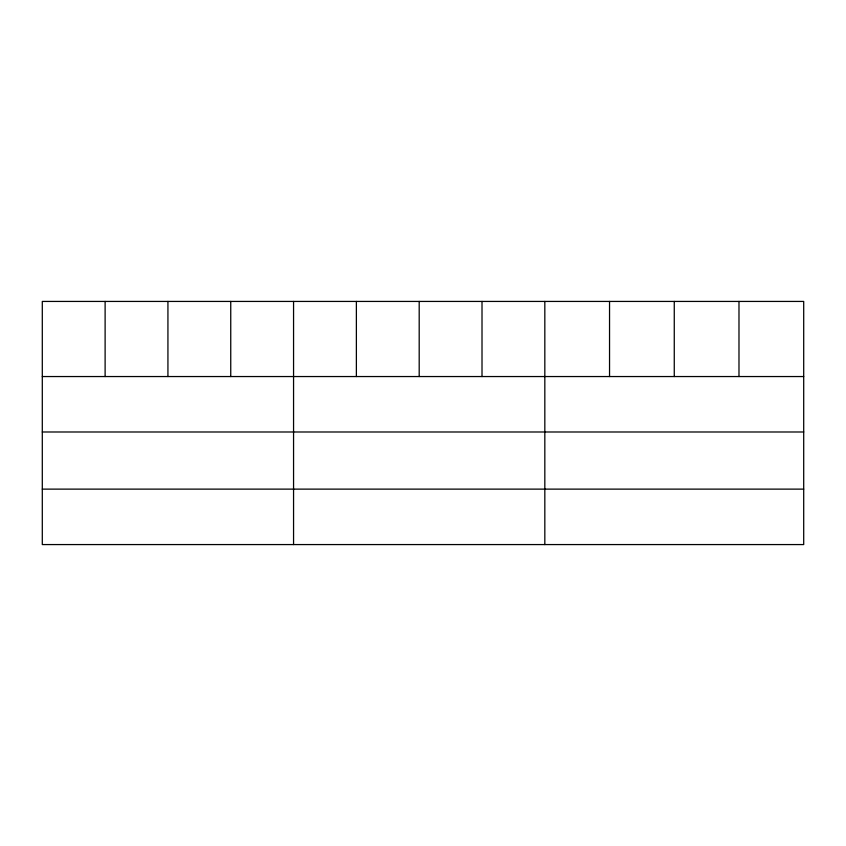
<?xml version="1.0" encoding="UTF-8"?>
<svg xmlns="http://www.w3.org/2000/svg" width="846" height="846" viewBox="0 0 846 846"><rect width="100%" height="100%" fill="white"/><g stroke="black" fill="none" stroke-linecap="round" stroke-linejoin="round"><path stroke-width="1.27" d="M803.7 431.989L803.7 301.43L42.3 301.43L42.3 544.57L803.7 544.57L803.7 431.989L42.3 431.989M42.3 376.544L803.7 376.544M42.3 489.125L803.7 489.125M738.981 301.43L738.981 376.544M674.262 301.43L674.262 376.544M609.543 301.43L609.543 376.544M544.824 301.43L544.824 544.57M482.009 301.43L482.009 376.544M419.193 301.43L419.193 376.544M356.378 301.43L356.378 376.544M293.562 301.43L293.562 544.57M230.746 301.43L230.746 376.544M167.931 301.43L167.931 376.544M105.116 301.43L105.116 376.544"/></g></svg>
